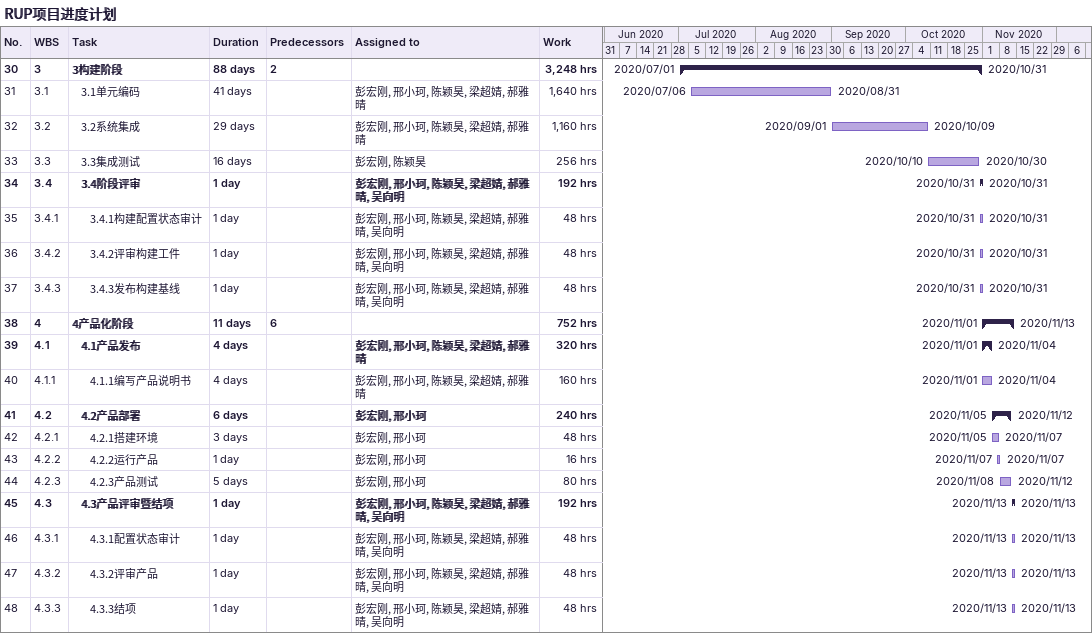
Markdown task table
RUP项目进度计划

| ID | WBS | Task | Duration | Start | Finish | Predecessors | Resources | Work (h) |
|---|---|---|---|---|---|---|---|---|
| 30 | 3 | **3构建阶段** | 88d | 2020-07-01 | 2020-10-31 | 2 |  | 3248 |
| 31 | 3.1 | 3.1单元编码 | 41d | 2020-07-06 | 2020-08-31 |  | 彭宏刚, 邢小珂, 陈颖昊, 梁超婧, 郝雅晴 | 1640 |
| 32 | 3.2 | 3.2系统集成 | 29d | 2020-09-01 | 2020-10-09 |  | 彭宏刚, 邢小珂, 陈颖昊, 梁超婧, 郝雅晴 | 1160 |
| 33 | 3.3 | 3.3集成测试 | 16d | 2020-10-10 | 2020-10-30 |  | 彭宏刚, 陈颖昊 | 256 |
| 34 | 3.4 | **3.4阶段评审** | 1d | 2020-10-31 | 2020-10-31 |  | 彭宏刚, 邢小珂, 陈颖昊, 梁超婧, 郝雅晴, 吴向明 | 192 |
| 35 | 3.4.1 | 3.4.1构建配置状态审计 | 1d | 2020-10-31 | 2020-10-31 |  | 彭宏刚, 邢小珂, 陈颖昊, 梁超婧, 郝雅晴, 吴向明 | 48 |
| 36 | 3.4.2 | 3.4.2评审构建工件 | 1d | 2020-10-31 | 2020-10-31 |  | 彭宏刚, 邢小珂, 陈颖昊, 梁超婧, 郝雅晴, 吴向明 | 48 |
| 37 | 3.4.3 | 3.4.3发布构建基线 | 1d | 2020-10-31 | 2020-10-31 |  | 彭宏刚, 邢小珂, 陈颖昊, 梁超婧, 郝雅晴, 吴向明 | 48 |
| 38 | 4 | **4产品化阶段** | 11d | 2020-11-01 | 2020-11-13 | 6 |  | 752 |
| 39 | 4.1 | **4.1产品发布** | 4d | 2020-11-01 | 2020-11-04 |  | 彭宏刚, 邢小珂, 陈颖昊, 梁超婧, 郝雅晴 | 320 |
| 40 | 4.1.1 | 4.1.1编写产品说明书 | 4d | 2020-11-01 | 2020-11-04 |  | 彭宏刚, 邢小珂, 陈颖昊, 梁超婧, 郝雅晴 | 160 |
| 41 | 4.2 | **4.2产品部署** | 6d | 2020-11-05 | 2020-11-12 |  | 彭宏刚, 邢小珂 | 240 |
| 42 | 4.2.1 | 4.2.1搭建环境 | 3d | 2020-11-05 | 2020-11-07 |  | 彭宏刚, 邢小珂 | 48 |
| 43 | 4.2.2 | 4.2.2运行产品 | 1d | 2020-11-07 | 2020-11-07 |  | 彭宏刚, 邢小珂 | 16 |
| 44 | 4.2.3 | 4.2.3产品测试 | 5d | 2020-11-08 | 2020-11-12 |  | 彭宏刚, 邢小珂 | 80 |
| 45 | 4.3 | **4.3产品评审暨结项** | 1d | 2020-11-13 | 2020-11-13 |  | 彭宏刚, 邢小珂, 陈颖昊, 梁超婧, 郝雅晴, 吴向明 | 192 |
| 46 | 4.3.1 | 4.3.1配置状态审计 | 1d | 2020-11-13 | 2020-11-13 |  | 彭宏刚, 邢小珂, 陈颖昊, 梁超婧, 郝雅晴, 吴向明 | 48 |
| 47 | 4.3.2 | 4.3.2评审产品 | 1d | 2020-11-13 | 2020-11-13 |  | 彭宏刚, 邢小珂, 陈颖昊, 梁超婧, 郝雅晴, 吴向明 | 48 |
| 48 | 4.3.3 | 4.3.3结项 | 1d | 2020-11-13 | 2020-11-13 |  | 彭宏刚, 邢小珂, 陈颖昊, 梁超婧, 郝雅晴, 吴向明 | 48 |
